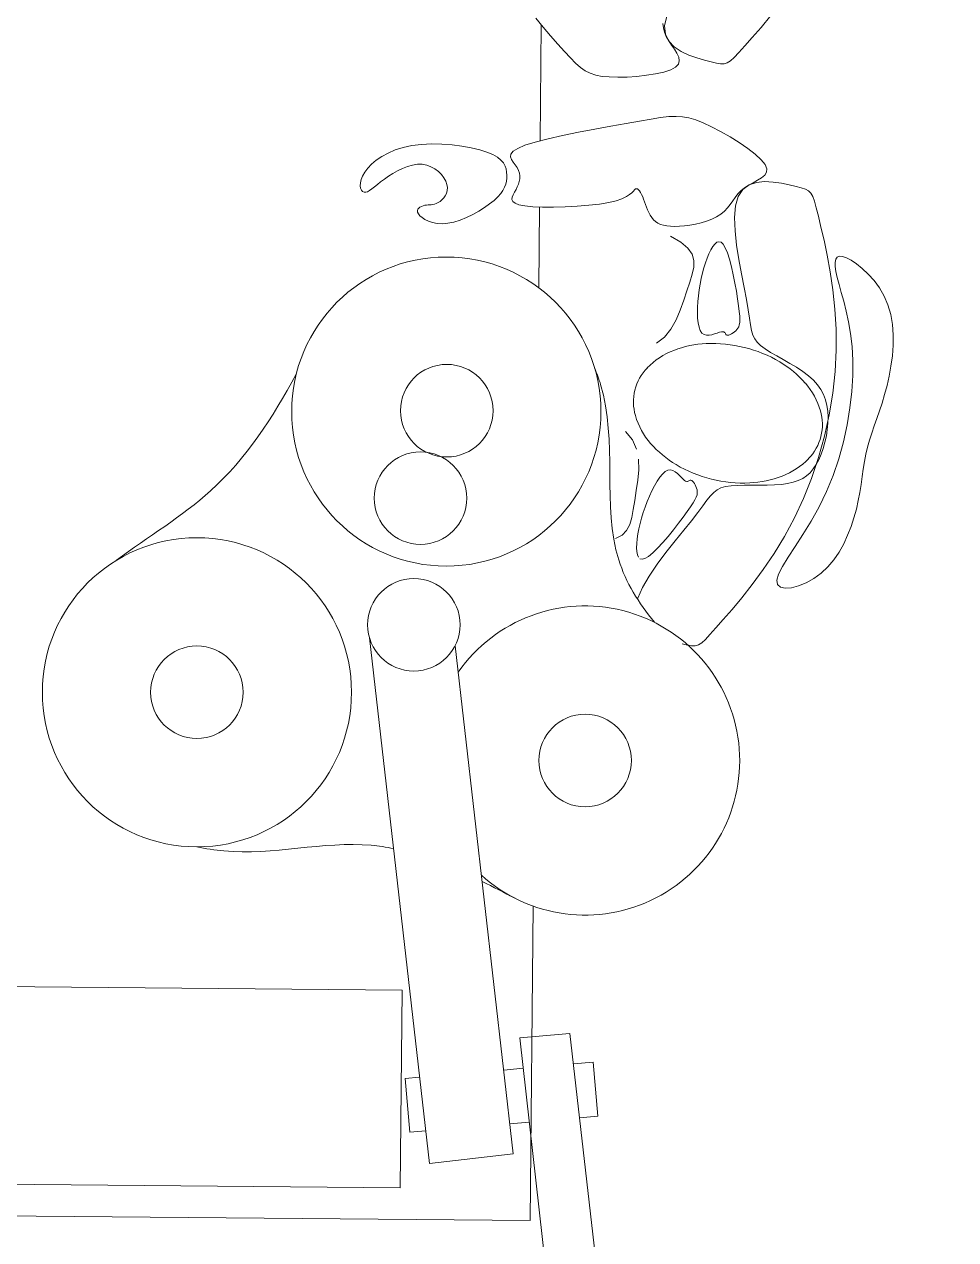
# Model space of a CAD drawing. Header units: inches. Extents: x -17070 to 527, y 504 to 2398.
# Drawn here: x -10482.194 to -10481.162, y 522.183 to 523.53 of the extents above; entities that cross this region are included whole.
import ezdxf

# ---------------------------------------------------------------- set-up
doc = ezdxf.new("R2010")
doc.units = ezdxf.units.IN
doc.linetypes.add('0', pattern=[0])
for name, color, linetype, lineweight in [('furniture', 42, 'Continuous', 9), ('muebles', 31, 'Continuous', 9), ('wall', 7, 'Continuous', 30)]:
    doc.layers.add(name, color=color, linetype=linetype, lineweight=lineweight)

# ---------------------------------------------------------------- blocks, each defined once
blk = doc.blocks.new('ot 1')
at = {"layer": 'muebles', "color": 0, "linetype": '0'}
for p, q in [((92.7043, -567.0618), (92.7154, -567.0599)), ((92.7154, -567.0599), (92.7269, -567.0585)), ((92.7269, -567.0585), (92.7385, -567.0578)), ((92.7385, -567.0578), (92.7502, -567.0578)), ((92.7502, -567.0578), (92.7616, -567.0588)), ((92.7616, -567.0588), (92.7727, -567.0608)), ((92.7727, -567.0608), (92.7832, -567.0639)), ((92.6571, -567.0752), (92.6656, -567.0723)), ((92.6656, -567.0723), (92.6744, -567.0694)), ((92.6744, -567.0694), (92.6837, -567.0667)), ((92.6837, -567.0667), (92.6937, -567.0641)), ((92.6937, -567.0641), (92.7043, -567.0618)), ((92.7832, -567.0639), (92.793, -567.0683)), ((92.793, -567.0683), (92.802, -567.0736)), ((92.802, -567.0736), (92.8101, -567.0796)), ((92.601, -567.0895), (92.6093, -567.0882)), ((92.6093, -567.0882), (92.6174, -567.0868)), ((92.6174, -567.0868), (92.6253, -567.0851)), ((92.6253, -567.0851), (92.6332, -567.0831)), ((92.6332, -567.0831), (92.641, -567.0806)), ((92.641, -567.0806), (92.649, -567.078)), ((92.649, -567.078), (92.6571, -567.0752)), ((92.8101, -567.0796), (92.8172, -567.0861)), ((92.8172, -567.0861), (92.8234, -567.0927)), ((92.5372, -567.1025), (92.547, -567.0994)), ((92.547, -567.0994), (92.5566, -567.0968)), ((92.5566, -567.0968), (92.566, -567.0948)), ((92.566, -567.0948), (92.5751, -567.0932)), ((92.5751, -567.0932), (92.584, -567.0918)), ((92.584, -567.0918), (92.5926, -567.0906)), ((92.5926, -567.0906), (92.601, -567.0895)), ((92.8234, -567.0927), (92.8285, -567.0991)), ((92.8285, -567.0991), (92.8324, -567.1051)), ((92.5087, -567.1155), (92.5179, -567.1105)), ((92.5179, -567.1105), (92.5274, -567.1062)), ((92.5274, -567.1062), (92.5372, -567.1025)), ((92.6309, -567.1118), (92.6121, -567.1168)), ((92.6499, -567.1078), (92.6309, -567.1118)), ((92.6687, -567.1049), (92.6499, -567.1078)), ((92.687, -567.103), (92.6687, -567.1049)), ((92.7046, -567.1022), (92.687, -567.103)), ((92.7213, -567.1023), (92.7046, -567.1022)), ((92.7368, -567.1033), (92.7213, -567.1023)), ((92.751, -567.1051), (92.7368, -567.1033)), ((92.7641, -567.1074), (92.751, -567.1051)), ((92.776, -567.1101), (92.7641, -567.1074)), ((92.7869, -567.1129), (92.776, -567.1101)), ((92.7966, -567.1157), (92.7869, -567.1129)), ((92.8324, -567.1051), (92.835, -567.1104)), ((92.835, -567.1104), (92.8364, -567.1147)), ((92.8364, -567.1147), (92.8366, -567.1181)), ((92.4852, -567.1351), (92.4922, -567.1278)), ((92.4922, -567.1278), (92.5001, -567.1213)), ((92.5001, -567.1213), (92.5087, -567.1155)), ((92.5936, -567.1228), (92.5757, -567.13)), ((92.6121, -567.1168), (92.5936, -567.1228)), ((92.6369, -567.133), (92.6608, -567.128)), ((92.6608, -567.128), (92.6849, -567.1242)), ((92.6849, -567.1242), (92.7088, -567.1218)), ((92.7088, -567.1218), (92.7324, -567.1208)), ((92.7324, -567.1208), (92.7556, -567.1212)), ((92.7556, -567.1212), (92.778, -567.1227)), ((92.778, -567.1227), (92.7993, -567.1252)), ((92.8053, -567.1183), (92.7966, -567.1157)), ((92.7993, -567.1252), (92.8193, -567.1283)), ((92.8129, -567.1204), (92.8053, -567.1183)), ((92.8196, -567.1219), (92.8129, -567.1204)), ((92.8193, -567.1283), (92.8377, -567.1318)), ((92.8252, -567.1227), (92.8196, -567.1219)), ((92.8297, -567.1228), (92.8252, -567.1227)), ((92.8332, -567.1221), (92.8297, -567.1228)), ((92.8355, -567.1205), (92.8332, -567.1221)), ((92.8366, -567.1181), (92.8355, -567.1205)), ((92.4792, -567.1432), (92.4852, -567.1351)), ((92.5587, -567.1382), (92.5428, -567.1469)), ((92.5757, -567.13), (92.5587, -567.1382)), ((92.5901, -567.1469), (92.6132, -567.1393)), ((92.6054, -567.1417), (92.6006, -567.1449)), ((92.6109, -567.1389), (92.6054, -567.1417)), ((92.6169, -567.1363), (92.6109, -567.1389)), ((92.6132, -567.1393), (92.6369, -567.133)), ((92.6234, -567.1341), (92.6169, -567.1363)), ((92.6303, -567.1323), (92.6234, -567.1341)), ((92.6373, -567.1308), (92.6303, -567.1323)), ((92.6444, -567.1298), (92.6373, -567.1308)), ((92.6514, -567.1292), (92.6444, -567.1298)), ((92.6583, -567.1291), (92.6514, -567.1292)), ((92.6649, -567.1295), (92.6583, -567.1291)), ((92.6712, -567.1305), (92.6649, -567.1295)), ((92.6773, -567.1321), (92.6712, -567.1305)), ((92.6831, -567.1344), (92.6773, -567.1321)), ((92.6886, -567.1374), (92.6831, -567.1344)), ((92.6939, -567.1411), (92.6886, -567.1374)), ((92.699, -567.1457), (92.6939, -567.1411)), ((92.8377, -567.1318), (92.8543, -567.1354)), ((92.8543, -567.1354), (92.8687, -567.1389)), ((92.8687, -567.1389), (92.8807, -567.1419)), ((92.8807, -567.1419), (92.8902, -567.1443)), ((92.4708, -567.1601), (92.4743, -567.1517)), ((92.4743, -567.1517), (92.4792, -567.1432)), ((92.528, -567.1558), (92.5145, -567.1643)), ((92.5428, -567.1469), (92.528, -567.1558)), ((92.5461, -567.1653), (92.5677, -567.1555)), ((92.5677, -567.1555), (92.5901, -567.1469)), ((92.5929, -567.1523), (92.5899, -567.1566)), ((92.5964, -567.1484), (92.5929, -567.1523)), ((92.6006, -567.1449), (92.5964, -567.1484)), ((92.7039, -567.1512), (92.699, -567.1457)), ((92.7086, -567.1575), (92.7039, -567.1512)), ((92.8902, -567.1443), (92.8973, -567.1464)), ((92.8973, -567.1464), (92.9026, -567.1484)), ((92.9026, -567.1484), (92.9063, -567.1505)), ((92.9063, -567.1505), (92.9089, -567.1532)), ((92.9089, -567.1532), (92.9107, -567.1566)), ((92.4681, -567.1747), (92.4687, -567.1679)), ((92.4687, -567.1679), (92.4708, -567.1601)), ((92.5145, -567.1643), (92.5025, -567.1719)), ((92.5256, -567.1761), (92.5461, -567.1653)), ((92.5856, -567.167), (92.5842, -567.1732)), ((92.5875, -567.1615), (92.5856, -567.167)), ((92.5899, -567.1566), (92.5875, -567.1615)), ((92.7131, -567.1645), (92.7086, -567.1575)), ((92.7174, -567.1719), (92.7131, -567.1645)), ((92.9107, -567.1566), (92.9121, -567.1611)), ((92.9121, -567.1611), (92.9136, -567.167)), ((92.9136, -567.167), (92.9153, -567.1745)), ((92.4691, -567.18), (92.4681, -567.1747)), ((92.472, -567.1834), (92.4691, -567.18)), ((92.4835, -567.1824), (92.4768, -567.1843)), ((92.4922, -567.1781), (92.4835, -567.1824)), ((92.5025, -567.1719), (92.4922, -567.1781)), ((92.5064, -567.1876), (92.5256, -567.1761)), ((92.5832, -567.18), (92.5826, -567.1876)), ((92.5842, -567.1732), (92.5832, -567.18)), ((92.7215, -567.1794), (92.7174, -567.1719)), ((92.7255, -567.1866), (92.7215, -567.1794)), ((92.9153, -567.1745), (92.917, -567.1831)), ((92.4768, -567.1843), (92.472, -567.1834)), ((92.4885, -567.1995), (92.5064, -567.1876)), ((92.5823, -567.1958), (92.5821, -567.2042)), ((92.5826, -567.1876), (92.5823, -567.1958)), ((92.7294, -567.1935), (92.7255, -567.1866)), ((92.7332, -567.1995), (92.7294, -567.1935)), ((92.917, -567.1831), (92.9182, -567.1924)), ((92.9182, -567.1924), (92.9186, -567.2018)), ((92.472, -567.2113), (92.4885, -567.1995)), ((92.5821, -567.2042), (92.582, -567.2127)), ((92.7368, -567.2046), (92.7332, -567.1995)), ((92.7404, -567.2084), (92.7368, -567.2046)), ((92.7442, -567.2112), (92.7404, -567.2084)), ((92.9173, -567.2145), (92.92, -567.2096)), ((92.9186, -567.2018), (92.9175, -567.2109)), ((92.92, -567.2096), (92.9227, -567.2052)), ((92.9227, -567.2052), (92.9257, -567.2018)), ((92.9257, -567.2018), (92.929, -567.1997)), ((92.929, -567.1997), (92.9329, -567.1994)), ((92.9329, -567.1994), (92.9375, -567.2014)), ((92.9375, -567.2014), (92.9428, -567.2059)), ((92.9428, -567.2059), (92.9488, -567.2125)), ((93.0781, -567.217), (93.0894, -567.2074)), ((93.0894, -567.2074), (93.1026, -567.1967)), ((92.444, -567.2335), (92.4572, -567.2227)), ((92.4572, -567.2227), (92.472, -567.2113)), ((92.5819, -567.221), (92.5816, -567.2288)), ((92.582, -567.2127), (92.5819, -567.221)), ((92.7484, -567.2132), (92.7442, -567.2112)), ((92.7535, -567.2147), (92.7484, -567.2132)), ((92.7596, -567.216), (92.7535, -567.2147)), ((92.7672, -567.2172), (92.7596, -567.216)), ((92.7764, -567.2187), (92.7672, -567.2172)), ((92.7877, -567.2207), (92.7764, -567.2187)), ((92.801, -567.2234), (92.7877, -567.2207)), ((92.9147, -567.2191), (92.9097, -567.226)), ((92.9116, -567.2241), (92.9146, -567.2195)), ((92.9146, -567.2195), (92.9173, -567.2145)), ((92.9175, -567.2109), (92.9147, -567.2191)), ((92.9488, -567.2125), (92.9551, -567.2209)), ((92.9551, -567.2209), (92.9615, -567.2304)), ((93.0688, -567.2251), (93.0781, -567.217)), ((92.4327, -567.2431), (92.444, -567.2335)), ((92.5811, -567.2359), (92.5801, -567.242)), ((92.5816, -567.2288), (92.5811, -567.2359)), ((92.7495, -567.2369), (92.7505, -567.2353)), ((92.7505, -567.2353), (92.7517, -567.2338)), ((92.7517, -567.2338), (92.7529, -567.2323)), ((92.7529, -567.2323), (92.7543, -567.231)), ((92.7543, -567.231), (92.7557, -567.2299)), ((92.7557, -567.2299), (92.7574, -567.229)), ((92.7574, -567.229), (92.7594, -567.2284)), ((92.7594, -567.2284), (92.762, -567.228)), ((92.762, -567.228), (92.7652, -567.2279)), ((92.7652, -567.2279), (92.7693, -567.2281)), ((92.7693, -567.2281), (92.7745, -567.2286)), ((92.7745, -567.2286), (92.7808, -567.2294)), ((92.7808, -567.2294), (92.7883, -567.2306)), ((92.7883, -567.2306), (92.7968, -567.232)), ((92.7968, -567.232), (92.8059, -567.2337)), ((92.816, -567.2265), (92.801, -567.2234)), ((92.8059, -567.2337), (92.815, -567.2357)), ((92.815, -567.2357), (92.8239, -567.2378)), ((92.8319, -567.2295), (92.816, -567.2265)), ((92.848, -567.2322), (92.8319, -567.2295)), ((92.8638, -567.2341), (92.848, -567.2322)), ((92.8785, -567.2348), (92.8638, -567.2341)), ((92.8915, -567.2339), (92.8785, -567.2348)), ((92.902, -567.2311), (92.8915, -567.2339)), ((92.8968, -567.237), (92.9007, -567.2343)), ((92.9007, -567.2343), (92.9046, -567.2313)), ((92.9097, -567.226), (92.902, -567.2311)), ((92.9046, -567.2313), (92.9082, -567.228)), ((92.9082, -567.228), (92.9116, -567.2241)), ((92.9615, -567.2304), (92.9677, -567.2406)), ((93.0522, -567.2408), (93.056, -567.2367)), ((93.056, -567.2367), (93.0614, -567.2316)), ((93.0614, -567.2316), (93.0688, -567.2251)), ((92.4234, -567.2512), (92.4327, -567.2431)), ((92.5786, -567.2471), (92.5765, -567.2513)), ((92.5801, -567.242), (92.5786, -567.2471)), ((92.7479, -567.241), (92.7482, -567.2398)), ((92.748, -567.242), (92.7479, -567.241)), ((92.7483, -567.2427), (92.748, -567.242)), ((92.7482, -567.2398), (92.7488, -567.2384)), ((92.7489, -567.2432), (92.7483, -567.2427)), ((92.7488, -567.2384), (92.7495, -567.2369)), ((92.7497, -567.2436), (92.7489, -567.2432)), ((92.7504, -567.244), (92.7497, -567.2436)), ((92.7511, -567.2446), (92.7504, -567.244)), ((92.7516, -567.2454), (92.7511, -567.2446)), ((92.7511, -567.2503), (92.7517, -567.2481)), ((92.7518, -567.2465), (92.7516, -567.2454)), ((92.7517, -567.2481), (92.7518, -567.2465)), ((92.8239, -567.2378), (92.8321, -567.24)), ((92.8321, -567.24), (92.8392, -567.2423)), ((92.8392, -567.2423), (92.8449, -567.2447)), ((92.8449, -567.2447), (92.8487, -567.2471)), ((92.8487, -567.2471), (92.8509, -567.2495)), ((92.8509, -567.2495), (92.8515, -567.2519)), ((92.879, -567.2547), (92.882, -567.25)), ((92.882, -567.25), (92.8853, -567.2461)), ((92.8853, -567.2461), (92.889, -567.2427)), ((92.889, -567.2427), (92.8928, -567.2398)), ((92.8928, -567.2398), (92.8968, -567.237)), ((92.9677, -567.2406), (92.9736, -567.2511)), ((93.0487, -567.2518), (93.0488, -567.2479)), ((93.0488, -567.2479), (93.0499, -567.2444)), ((93.0499, -567.2444), (93.0522, -567.2408)), ((92.4068, -567.2668), (92.4106, -567.2627)), ((92.4106, -567.2627), (92.416, -567.2577)), ((92.416, -567.2577), (92.4234, -567.2512)), ((92.5649, -567.2625), (92.5587, -567.267)), ((92.5698, -567.2586), (92.5649, -567.2625)), ((92.5736, -567.255), (92.5698, -567.2586)), ((92.5765, -567.2513), (92.5736, -567.255)), ((92.7478, -567.2617), (92.7483, -567.2587)), ((92.7478, -567.2647), (92.7478, -567.2617)), ((92.7483, -567.2587), (92.7492, -567.2557)), ((92.7492, -567.2557), (92.7502, -567.2528)), ((92.7502, -567.2528), (92.7511, -567.2503)), ((92.838, -567.2629), (92.8332, -567.2648)), ((92.8423, -567.2608), (92.838, -567.2629)), ((92.846, -567.2587), (92.8423, -567.2608)), ((92.8489, -567.2565), (92.846, -567.2587)), ((92.8508, -567.2542), (92.8489, -567.2565)), ((92.8515, -567.2519), (92.8508, -567.2542)), ((92.8742, -567.2657), (92.8764, -567.2599)), ((92.8764, -567.2599), (92.879, -567.2547)), ((92.9736, -567.2511), (92.9788, -567.2612)), ((92.9788, -567.2612), (92.9831, -567.2706)), ((93.0494, -567.2565), (93.0487, -567.2518)), ((93.0508, -567.2624), (93.0494, -567.2565)), ((93.0526, -567.2698), (93.0508, -567.2624)), ((92.4033, -567.2779), (92.4034, -567.274)), ((92.4034, -567.274), (92.4045, -567.2704)), ((92.4045, -567.2704), (92.4068, -567.2668)), ((92.5511, -567.2725), (92.542, -567.2794)), ((92.5587, -567.267), (92.5511, -567.2725)), ((92.5653, -567.2757), (92.5617, -567.2777)), ((92.5682, -567.2743), (92.5653, -567.2757)), ((92.5707, -567.2735), (92.5682, -567.2743)), ((92.5728, -567.2732), (92.5707, -567.2735)), ((92.5747, -567.2732), (92.5728, -567.2732)), ((92.5764, -567.2735), (92.5747, -567.2732)), ((92.5782, -567.2741), (92.5764, -567.2735)), ((92.58, -567.2748), (92.5782, -567.2741)), ((92.5817, -567.2757), (92.58, -567.2748)), ((92.5833, -567.2766), (92.5817, -567.2757)), ((92.5847, -567.2776), (92.5833, -567.2766)), ((92.7485, -567.2674), (92.7478, -567.2647)), ((92.7501, -567.2697), (92.7485, -567.2674)), ((92.7529, -567.2716), (92.7501, -567.2697)), ((92.7566, -567.273), (92.7529, -567.2716)), ((92.7612, -567.274), (92.7566, -567.273)), ((92.7664, -567.2747), (92.7612, -567.274)), ((92.7722, -567.2749), (92.7664, -567.2747)), ((92.7784, -567.2749), (92.7722, -567.2749)), ((92.7849, -567.2746), (92.7784, -567.2749)), ((92.7914, -567.274), (92.7849, -567.2746)), ((92.798, -567.2732), (92.7914, -567.274)), ((92.8044, -567.2722), (92.798, -567.2732)), ((92.8106, -567.2711), (92.8044, -567.2722)), ((92.8167, -567.2697), (92.8106, -567.2711)), ((92.8225, -567.2682), (92.8167, -567.2697)), ((92.8281, -567.2666), (92.8225, -567.2682)), ((92.8332, -567.2648), (92.8281, -567.2666)), ((92.8708, -567.2779), (92.8723, -567.2717)), ((92.8723, -567.2717), (92.8742, -567.2657)), ((92.9831, -567.2706), (92.9864, -567.2788)), ((93.055, -567.2783), (93.0526, -567.2698)), ((92.4041, -567.2826), (92.4033, -567.2779)), ((92.4054, -567.2885), (92.4041, -567.2826)), ((92.5313, -567.2878), (92.5194, -567.2973)), ((92.542, -567.2794), (92.5313, -567.2878)), ((92.5459, -567.2885), (92.539, -567.2936)), ((92.5521, -567.2841), (92.5459, -567.2885)), ((92.5574, -567.2805), (92.5521, -567.2841)), ((92.5617, -567.2777), (92.5574, -567.2805)), ((92.5858, -567.2786), (92.5847, -567.2776)), ((92.5853, -567.2851), (92.5854, -567.2842)), ((92.5857, -567.2863), (92.5853, -567.2851)), ((92.5854, -567.2842), (92.5858, -567.2834)), ((92.5865, -567.2876), (92.5857, -567.2863)), ((92.5866, -567.2795), (92.5858, -567.2786)), ((92.5858, -567.2834), (92.5863, -567.2826)), ((92.5863, -567.2826), (92.5867, -567.2819)), ((92.588, -567.2892), (92.5865, -567.2876)), ((92.587, -567.2804), (92.5866, -567.2795)), ((92.5867, -567.2819), (92.587, -567.2812)), ((92.587, -567.2812), (92.587, -567.2804)), ((92.59, -567.2911), (92.588, -567.2892)), ((92.7752, -567.294), (92.7862, -567.2902)), ((92.7862, -567.2902), (92.7967, -567.2869)), ((92.7967, -567.2869), (92.8064, -567.2837)), ((92.8064, -567.2837), (92.8151, -567.281)), ((92.8151, -567.281), (92.8231, -567.2794)), ((92.8231, -567.2794), (92.8305, -567.2794)), ((92.8305, -567.2794), (92.8374, -567.2815)), ((92.8374, -567.2815), (92.8441, -567.2861)), ((92.8441, -567.2861), (92.8506, -567.294)), ((92.8682, -567.2957), (92.8688, -567.2901)), ((92.8688, -567.2901), (92.8696, -567.2841)), ((92.8696, -567.2841), (92.8708, -567.2779)), ((92.9864, -567.2788), (92.9885, -567.2863)), ((92.9885, -567.2863), (92.9897, -567.2934)), ((93.0581, -567.2871), (93.055, -567.2783)), ((93.0621, -567.2956), (93.0581, -567.2871)), ((92.5194, -567.2973), (92.5066, -567.3073)), ((92.5317, -567.2992), (92.5244, -567.3051)), ((92.539, -567.2936), (92.5317, -567.2992)), ((92.5921, -567.2932), (92.59, -567.2911)), ((92.5943, -567.2955), (92.5921, -567.2932)), ((92.5961, -567.2979), (92.5943, -567.2955)), ((92.5975, -567.3006), (92.5961, -567.2979)), ((92.5981, -567.3033), (92.5975, -567.3006)), ((92.5977, -567.3062), (92.5981, -567.3033)), ((92.7541, -567.3041), (92.7643, -567.2985)), ((92.7643, -567.2985), (92.7752, -567.294)), ((92.8506, -567.294), (92.8571, -567.3054)), ((92.868, -567.3008), (92.8682, -567.2957)), ((92.8681, -567.3055), (92.868, -567.3008)), ((92.99, -567.3007), (92.9896, -567.3087)), ((92.9897, -567.2934), (92.99, -567.3007)), ((93.0445, -567.3016), (93.0415, -567.3071)), ((93.0479, -567.2985), (93.0445, -567.3016)), ((93.0516, -567.2976), (93.0479, -567.2985)), ((93.0556, -567.2983), (93.0516, -567.2976)), ((93.0599, -567.3003), (93.0556, -567.2983)), ((93.0643, -567.3031), (93.0599, -567.3003)), ((93.0671, -567.3033), (93.0621, -567.2956)), ((93.0689, -567.3064), (93.0643, -567.3031)), ((93.0734, -567.3094), (93.0671, -567.3033)), ((92.4934, -567.3169), (92.4801, -567.3258)), ((92.5066, -567.3073), (92.4934, -567.3169)), ((92.5111, -567.3167), (92.5058, -567.322)), ((92.5174, -567.311), (92.5111, -567.3167)), ((92.5244, -567.3051), (92.5174, -567.311)), ((92.5854, -567.3179), (92.5898, -567.315)), ((92.5898, -567.315), (92.5934, -567.312)), ((92.5934, -567.312), (92.5961, -567.3091)), ((92.5961, -567.3091), (92.5977, -567.3062)), ((92.7383, -567.32), (92.7453, -567.3112)), ((92.7453, -567.3112), (92.7541, -567.3041)), ((92.8684, -567.3097), (92.8681, -567.3055)), ((92.8691, -567.3134), (92.8684, -567.3097)), ((92.8701, -567.3168), (92.8691, -567.3134)), ((92.8715, -567.3198), (92.8701, -567.3168)), ((92.9896, -567.3087), (92.9884, -567.3177)), ((93.039, -567.3146), (93.0368, -567.3237)), ((93.0415, -567.3071), (93.039, -567.3146)), ((93.0737, -567.3096), (93.0689, -567.3064)), ((93.081, -567.3133), (93.0734, -567.3094)), ((93.0784, -567.3124), (93.0737, -567.3096)), ((93.0832, -567.3143), (93.0784, -567.3124)), ((93.0901, -567.3143), (93.081, -567.3133)), ((93.0879, -567.3156), (93.0832, -567.3143)), ((93.0927, -567.3164), (93.0879, -567.3156)), ((93.1008, -567.312), (93.0901, -567.3143)), ((92.4801, -567.3258), (92.4673, -567.333)), ((92.4995, -567.3306), (92.4987, -567.3337)), ((92.5018, -567.3267), (92.4995, -567.3306)), ((92.5058, -567.322), (92.5018, -567.3267)), ((92.5504, -567.3329), (92.5566, -567.3309)), ((92.5566, -567.3309), (92.5627, -567.3286)), ((92.5627, -567.3286), (92.5689, -567.3262)), ((92.5689, -567.3262), (92.5748, -567.3236)), ((92.5748, -567.3236), (92.5803, -567.3208)), ((92.5803, -567.3208), (92.5854, -567.3179)), ((92.8732, -567.3224), (92.8715, -567.3198)), ((92.8752, -567.3247), (92.8732, -567.3224)), ((92.8775, -567.3266), (92.8752, -567.3247)), ((92.8801, -567.3284), (92.8775, -567.3266)), ((92.883, -567.3299), (92.8801, -567.3284)), ((92.886, -567.3312), (92.883, -567.3299)), ((92.9866, -567.3283), (92.9843, -567.341)), ((92.9884, -567.3177), (92.9866, -567.3283)), ((93.0368, -567.3237), (93.0352, -567.3339)), ((92.4673, -567.333), (92.4554, -567.3381)), ((92.4987, -567.3337), (92.4992, -567.3361)), ((92.5009, -567.3378), (92.5036, -567.339)), ((92.5036, -567.339), (92.5072, -567.3397)), ((92.5072, -567.3397), (92.5114, -567.3399)), ((92.5114, -567.3399), (92.5162, -567.3398)), ((92.5162, -567.3398), (92.5213, -567.3393)), ((92.5213, -567.3393), (92.5267, -567.3386)), ((92.5267, -567.3386), (92.5324, -567.3375)), ((92.5324, -567.3375), (92.5383, -567.3363)), ((92.5383, -567.3363), (92.5443, -567.3347)), ((92.5443, -567.3347), (92.5504, -567.3329)), ((92.5538, -567.344), (92.5448, -567.3456)), ((92.5638, -567.3425), (92.5538, -567.344)), ((92.5748, -567.3408), (92.5638, -567.3425)), ((92.5863, -567.3391), (92.5748, -567.3408)), ((92.598, -567.3382), (92.5863, -567.3391)), ((92.6096, -567.3386), (92.598, -567.3382)), ((92.631, -567.3457), (92.6207, -567.3409)), ((92.889, -567.3324), (92.886, -567.3312)), ((92.8921, -567.3335), (92.889, -567.3324)), ((92.8951, -567.3346), (92.8921, -567.3335)), ((92.898, -567.3357), (92.8951, -567.3346)), ((92.9006, -567.3368), (92.898, -567.3357)), ((92.903, -567.338), (92.9006, -567.3368)), ((92.9052, -567.3392), (92.903, -567.338)), ((92.9069, -567.3403), (92.9052, -567.3392)), ((92.9082, -567.3415), (92.9069, -567.3403)), ((92.9091, -567.3427), (92.9082, -567.3415)), ((92.9094, -567.3438), (92.9091, -567.3427)), ((92.9091, -567.3448), (92.9094, -567.3438)), ((92.9843, -567.341), (92.9815, -567.356)), ((93.0352, -567.3339), (93.0339, -567.3446)), ((92.5251, -567.3561), (92.5213, -567.3633)), ((92.5303, -567.3511), (92.5251, -567.3561)), ((92.537, -567.3478), (92.5303, -567.3511)), ((92.5448, -567.3456), (92.537, -567.3478)), ((92.64, -567.3535), (92.631, -567.3457)), ((92.8982, -567.3597), (92.9005, -567.3549)), ((92.9005, -567.3549), (92.9028, -567.3513)), ((92.9028, -567.3513), (92.9049, -567.3488)), ((92.9049, -567.3488), (92.9068, -567.3471)), ((92.9068, -567.3471), (92.9082, -567.3459)), ((92.9082, -567.3459), (92.9091, -567.3448)), ((92.9815, -567.356), (92.9784, -567.3728)), ((93.0331, -567.3554), (93.0328, -567.3657)), ((93.0339, -567.3446), (93.0331, -567.3554)), ((92.8938, -567.3744), (92.8959, -567.3661)), ((92.8959, -567.3661), (92.8982, -567.3597)), ((93.0328, -567.3657), (93.033, -567.3751)), ((92.8905, -567.3965), (92.892, -567.3847)), ((92.892, -567.3847), (92.8938, -567.3744)), ((92.9784, -567.3728), (92.975, -567.3906)), ((93.033, -567.3751), (93.0336, -567.3831)), ((93.0336, -567.3831), (93.0349, -567.3901)), ((92.8893, -567.4093), (92.8905, -567.3965)), ((92.975, -567.3906), (92.9713, -567.4086)), ((93.0349, -567.3901), (93.0369, -567.3962)), ((93.0369, -567.3962), (93.0396, -567.4017)), ((92.8885, -567.4225), (92.8893, -567.4093)), ((92.9713, -567.4086), (92.9676, -567.4261)), ((93.0396, -567.4017), (93.0433, -567.4071)), ((93.0433, -567.4071), (93.0479, -567.4126)), ((92.888, -567.4355), (92.8885, -567.4225)), ((93.0479, -567.4126), (93.0536, -567.4184)), ((93.0536, -567.4184), (93.0606, -567.425)), ((93.0606, -567.425), (93.0687, -567.4325)), ((92.888, -567.4477), (92.888, -567.4355)), ((92.9676, -567.4261), (92.9638, -567.4423)), ((93.0687, -567.4325), (93.0778, -567.4406)), ((92.8884, -567.4585), (92.888, -567.4477)), ((92.9638, -567.4423), (92.96, -567.4565)), ((93.0778, -567.4406), (93.0875, -567.4489)), ((93.0875, -567.4489), (93.0973, -567.4572)), ((92.8891, -567.4674), (92.8884, -567.4585)), ((92.96, -567.4565), (92.9564, -567.4678)), ((92.8904, -567.4739), (92.8891, -567.4674)), ((92.892, -567.4782), (92.8904, -567.4739)), ((92.8939, -567.4807), (92.892, -567.4782)), ((92.9042, -567.4789), (92.9014, -567.4804)), ((92.9072, -567.4772), (92.9042, -567.4789)), ((92.9102, -567.4758), (92.9072, -567.4772)), ((92.9132, -567.4745), (92.9102, -567.4758)), ((92.9163, -567.4737), (92.9132, -567.4745)), ((92.9193, -567.4732), (92.9163, -567.4737)), ((92.9224, -567.4731), (92.9193, -567.4732)), ((92.9255, -567.4735), (92.9224, -567.4731)), ((92.9285, -567.4745), (92.9255, -567.4735)), ((92.9315, -567.4761), (92.9285, -567.4745)), ((92.9345, -567.4783), (92.9315, -567.4761)), ((92.9374, -567.4806), (92.9345, -567.4783)), ((92.9529, -567.4758), (92.9496, -567.4808)), ((92.9564, -567.4678), (92.9529, -567.4758)), ((92.8962, -567.4816), (92.8939, -567.4807)), ((92.8987, -567.4814), (92.8962, -567.4816)), ((92.9014, -567.4804), (92.8987, -567.4814)), ((92.9026, -567.4941), (92.9062, -567.4917)), ((92.9062, -567.4917), (92.9096, -567.4899)), ((92.9096, -567.4899), (92.913, -567.4887)), ((92.913, -567.4887), (92.9164, -567.488)), ((92.9164, -567.488), (92.9197, -567.4876)), ((92.9197, -567.4876), (92.9231, -567.4876)), ((92.9231, -567.4876), (92.9265, -567.4878)), ((92.9265, -567.4878), (92.9299, -567.4884)), ((92.9299, -567.4884), (92.9332, -567.4895)), ((92.9332, -567.4895), (92.9366, -567.4914)), ((92.9366, -567.4914), (92.9398, -567.4942)), ((92.9404, -567.4826), (92.9374, -567.4806)), ((92.9434, -567.4836), (92.9404, -567.4826)), ((92.9464, -567.4832), (92.9434, -567.4836)), ((92.9496, -567.4808), (92.9464, -567.4832)), ((92.891, -567.5063), (92.895, -567.5013)), ((92.895, -567.5013), (92.8989, -567.4973)), ((92.8989, -567.4973), (92.9026, -567.4941)), ((92.9398, -567.4942), (92.9429, -567.4981)), ((92.9429, -567.4981), (92.9458, -567.5032)), ((92.9458, -567.5032), (92.9485, -567.5098)), ((92.8791, -567.5249), (92.8829, -567.5182)), ((92.8829, -567.5182), (92.8869, -567.5119)), ((92.8869, -567.5119), (92.891, -567.5063)), ((92.9485, -567.5098), (92.951, -567.5179)), ((92.951, -567.5179), (92.9531, -567.5272)), ((92.8728, -567.5388), (92.8757, -567.5318)), ((92.8757, -567.5318), (92.8791, -567.5249)), ((92.9531, -567.5272), (92.9548, -567.5376)), ((92.8691, -567.5523), (92.8706, -567.5457)), ((92.8706, -567.5457), (92.8728, -567.5388)), ((92.9548, -567.5376), (92.9561, -567.5486)), ((92.8686, -567.5585), (92.8691, -567.5523)), ((92.8689, -567.5642), (92.8686, -567.5585)), ((92.8951, -567.5592), (92.8933, -567.5613)), ((92.8972, -567.5573), (92.8951, -567.5592)), ((92.8996, -567.5556), (92.8972, -567.5573)), ((92.9023, -567.5543), (92.8996, -567.5556)), ((92.9053, -567.5535), (92.9023, -567.5543)), ((92.9086, -567.5533), (92.9053, -567.5535)), ((92.912, -567.5538), (92.9086, -567.5533)), ((92.9157, -567.5551), (92.912, -567.5538)), ((92.9194, -567.5572), (92.9157, -567.5551)), ((92.923, -567.56), (92.9194, -567.5572)), ((92.9263, -567.5634), (92.923, -567.56)), ((92.9561, -567.5486), (92.9568, -567.56)), ((92.9568, -567.56), (92.9569, -567.5714)), ((92.8698, -567.5693), (92.8689, -567.5642)), ((92.8712, -567.5739), (92.8698, -567.5693)), ((92.8894, -567.5728), (92.8893, -567.5746)), ((92.8895, -567.571), (92.8894, -567.5728)), ((92.8898, -567.5692), (92.8895, -567.571)), ((92.8902, -567.5673), (92.8898, -567.5692)), ((92.8909, -567.5654), (92.8902, -567.5673)), ((92.8919, -567.5633), (92.8909, -567.5654)), ((92.8933, -567.5613), (92.8919, -567.5633)), ((92.9293, -567.5673), (92.9263, -567.5634)), ((92.9317, -567.5717), (92.9293, -567.5673)), ((92.9334, -567.5764), (92.9317, -567.5717)), ((92.9569, -567.5714), (92.9563, -567.5825)), ((92.873, -567.5778), (92.8712, -567.5739)), ((92.8751, -567.581), (92.873, -567.5778)), ((92.8772, -567.5835), (92.8751, -567.581)), ((92.8792, -567.5852), (92.8772, -567.5835)), ((92.8811, -567.5861), (92.8792, -567.5852)), ((92.8828, -567.5863), (92.8811, -567.5861)), ((92.8843, -567.5858), (92.8828, -567.5863)), ((92.8856, -567.5849), (92.8843, -567.5858)), ((92.8867, -567.5835), (92.8856, -567.5849)), ((92.8876, -567.5819), (92.8867, -567.5835)), ((92.8883, -567.5801), (92.8876, -567.5819)), ((92.8888, -567.5782), (92.8883, -567.5801)), ((92.8891, -567.5764), (92.8888, -567.5782)), ((92.8893, -567.5746), (92.8891, -567.5764)), ((92.9333, -567.5923), (92.9342, -567.5868)), ((92.9343, -567.5815), (92.9334, -567.5764)), ((92.9342, -567.5868), (92.9343, -567.5815)), ((92.9563, -567.5825), (92.955, -567.593)), ((92.9294, -567.6033), (92.9317, -567.5978)), ((92.9317, -567.5978), (92.9333, -567.5923)), ((92.955, -567.593), (92.9528, -567.6027)), ((92.9206, -567.6187), (92.9238, -567.6138)), ((92.9238, -567.6138), (92.9268, -567.6087)), ((92.9268, -567.6087), (92.9294, -567.6033)), ((92.9499, -567.6115), (92.9464, -567.6194)), ((92.9528, -567.6027), (92.9499, -567.6115)), ((92.9114, -567.6309), (92.9143, -567.6273)), ((92.9143, -567.6273), (92.9174, -567.6232)), ((92.9174, -567.6232), (92.9206, -567.6187)), ((92.9425, -567.6264), (92.9383, -567.6324)), ((92.9464, -567.6194), (92.9425, -567.6264)), ((92.9033, -567.6418), (92.9046, -567.6396)), ((92.9046, -567.6396), (92.9065, -567.637)), ((92.9065, -567.637), (92.9087, -567.6342)), ((92.9087, -567.6342), (92.9114, -567.6309)), ((92.9338, -567.6375), (92.9293, -567.6417)), ((92.9383, -567.6324), (92.9338, -567.6375)), ((92.9026, -567.6438), (92.9033, -567.6418)), ((92.9026, -567.6456), (92.9026, -567.6438)), ((92.9034, -567.6472), (92.9026, -567.6456)), ((92.9049, -567.6485), (92.9034, -567.6472)), ((92.9071, -567.6494), (92.9049, -567.6485)), ((92.9098, -567.6498), (92.9071, -567.6494)), ((92.913, -567.6497), (92.9098, -567.6498)), ((92.9166, -567.6489), (92.913, -567.6497)), ((92.9206, -567.6474), (92.9166, -567.6489)), ((92.9249, -567.645), (92.9206, -567.6474)), ((92.9293, -567.6417), (92.9249, -567.645))]:
    blk.add_line(p, q, dxfattribs=at)
at = {"layer": 'muebles', "color": 0, "extrusion": (7.65098e-18, 1.22225e-16, -1)}
for p, q in [((91.9722, -567.4087), (91.6846, -567.3732)), ((91.8809, -567.377), (91.879, -567.3972)), ((91.9407, -567.3827), (91.8809, -567.377)), ((91.9407, -567.3827), (91.9386, -567.4046)), ((91.9722, -567.4087), (91.967, -567.4644)), ((91.967, -567.4644), (91.6791, -567.4289)), ((92.1133, -567.4509), (91.7645, -567.4509)), ((91.7645, -567.4509), (91.7645, -568.166)), ((92.8881, -567.4509), (92.7986, -567.4509)), ((93.0899, -567.4509), (92.9615, -567.4509)), ((91.8737, -567.4529), (91.8717, -567.4745)), ((91.9333, -567.4603), (91.9312, -567.4818)), ((91.8269, -567.5631), (91.8383, -567.4704)), ((92.401, -567.5399), (91.8383, -567.4704)), ((92.4087, -567.6349), (91.8269, -567.5631)), ((91.8628, -567.5675), (91.8612, -567.5851)), ((91.9209, -567.5908), (91.8612, -567.5851)), ((91.9224, -567.5749), (91.9209, -567.5908)), ((91.7996, -568.1217), (91.7996, -567.5952)), ((91.7996, -567.5952), (92.0186, -567.5952)), ((92.0186, -567.5952), (92.0186, -568.339))]:
    blk.add_line(p, q, dxfattribs=at)
for centre, radius in [((-92.2751, -567.3948), 0.0513), ((-92.6604, -567.5522), 0.1713), ((-92.6614, -567.5517), 0.0513), ((-92.4238, -567.5859), 0.0513), ((-92.3467, -567.8256), 0.1713), ((-92.3467, -567.8256), 0.0513)]:
    blk.add_circle(centre, radius, dxfattribs=at)
at = {"layer": 'muebles', "color": 0}
blk.add_circle((92.5642, -567.5799), 0.0513, dxfattribs=at)
for centre, radius, start, end in [((92.6494, -567.1894), 0.0541, 103.44, 133.7798), ((92.6494, -567.1894), 0.0541, 73.1001, 103.44), ((92.6409, -567.2171), 0.0831, 48.7274, 73.1001), ((92.6694, -567.2103), 0.0831, 133.7798, 158.1525), ((92.6222, -567.2385), 0.1114, 29.7781, 48.7274), ((92.6958, -567.2209), 0.1114, 158.1525, 177.1018), ((92.5891, -567.2574), 0.1496, 13.44, 29.7781), ((92.7338, -567.2228), 0.1496, 177.1018, 193.44), ((92.5891, -567.2574), 0.1496, 357.1018, 13.44), ((92.7338, -567.2228), 0.1496, 193.44, 209.7781), ((92.6272, -567.2593), 0.1114, 338.1525, 357.1018), ((92.7008, -567.2417), 0.1114, 209.7781, 228.7274), ((92.6535, -567.2699), 0.0831, 313.7798, 338.1525), ((92.682, -567.2631), 0.0831, 228.7274, 253.1001), ((92.6736, -567.2908), 0.0541, 283.44, 313.7798), ((92.6736, -567.2908), 0.0541, 253.1001, 283.44)]:
    blk.add_arc(centre, radius, start, end, dxfattribs=at)
at = {"layer": 'muebles', "color": 0, "extrusion": (7.65098e-18, 1.22225e-16, -1)}
blk.add_arc((-92.2751, -567.3948), 0.1713, 318.4273, 235.6603, dxfattribs=at)
at = {"layer": 'muebles', "color": 0}
for points, knots in [([(92.429, -567.3194), (92.4503, -567.3371), (92.5264, -567.3857), (92.6375, -567.3603), (92.7042, -567.3857), (92.7103, -567.3883)], [0.046601, 0.046601, 0.046601, 0.046601, 0.0900895, 0.1933687, 0.2037729, 0.2037729, 0.2037729, 0.2037729]), ([(92.1755, -567.6061), (92.1771, -567.6143), (92.1856, -567.6753), (92.1636, -567.7504), (92.1735, -567.8142), (92.1753, -567.8242)], [0.0763923, 0.0763923, 0.0763923, 0.0763923, 0.0899058, 0.1763198, 0.1924471, 0.1924471, 0.1924471, 0.1924471]), ([(92.7003, -567.7188), (92.6518, -567.7445), (92.5698, -567.7967), (92.5186, -567.8815), (92.4922, -567.916)], [0.0412593, 0.0412593, 0.0412593, 0.0412593, 0.1268022, 0.1953195, 0.1953195, 0.1953195, 0.1953195])]:
    blk.add_open_spline(points, degree=3, knots=knots, dxfattribs=at)
blk.add_open_spline([(92.1216, -567.4708), (92.1278, -567.4831), (92.134, -567.4953), (92.1399, -567.5076)], degree=3, dxfattribs=at)
blk = doc.blocks.new('A$C4AE13D6C')
at = {"layer": 'furniture', "color": 0, "lineweight": 18}
blk.add_circle((0, -1.8), 1.8, dxfattribs=at)
at = {"layer": 'furniture', "color": 0, "lineweight": 18, "xscale": -1, "rotation": 269.4651810287768}
blk.add_blockref('ot 1', (566.9798, -99.8324, 0.2812), dxfattribs=at)

msp = doc.modelspace()

# ---------------------------------------------------------------- block references
at = {"layer": 'wall', "ltscale": 0.0005}
msp.add_blockref('A$C4AE13D6C', (-10482.04387, 524.97911, -0.5625), dxfattribs=at)

doc.saveas('drawing.dxf')
